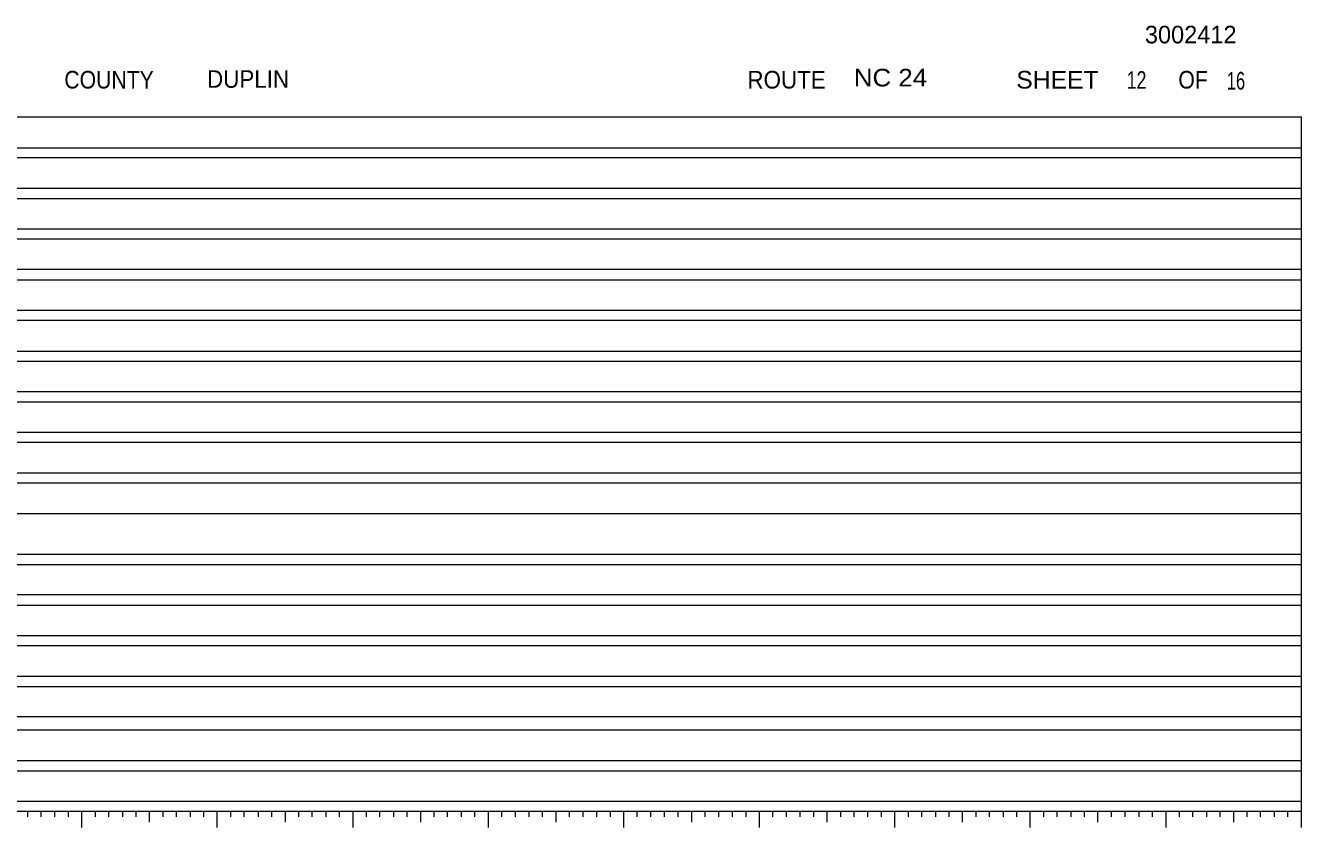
# Model space of a CAD drawing. Extents: x 302122.6 to 302144.1, y 210970.4 to 210987.1.
# Drawn here: x 302134.68 to 302144.1, y 210981.18 to 210987.1 of the extents above; entities that cross this region are included whole.
import ezdxf
from ezdxf.enums import TextEntityAlignment as Align

# ---------------------------------------------------------------- set-up
doc = ezdxf.new("R2010")
doc.units = 0
doc.header["$LTSCALE"] = 0.04
doc.layers.add('1', color=7, linetype='Continuous', lineweight=13)

msp = doc.modelspace()

# ---------------------------------------------------------------- linework, layer by layer
at = {"layer": '1'}
for p, q in [((302122.5741, 210986.4221), (302144.1043, 210986.4221)), ((302144.1043, 210981.2968), (302144.1043, 210986.4221)), ((302124.0958, 210986.1938), (302144.1043, 210986.1938)), ((302122.5741, 210986.1216), (302144.1043, 210986.1216)), ((302124.0958, 210985.8957), (302144.1043, 210985.8957)), ((302123.0933, 210985.8187), (302144.1043, 210985.8187)), ((302132.7312, 210985.5952), (302144.1043, 210985.5952)), ((302123.0933, 210985.5206), (302144.1043, 210985.5206)), ((302124.0958, 210985.2971), (302144.1043, 210985.2971)), ((302123.0933, 210985.2201), (302144.1043, 210985.2201)), ((302123.0933, 210984.922), (302144.1043, 210984.922)), ((302124.0958, 210984.9942), (302144.1043, 210984.9942)), ((302124.0958, 210984.6937), (302144.1043, 210984.6937)), ((302123.0933, 210984.6191), (302144.1043, 210984.6191)), ((302124.0958, 210984.3956), (302144.1043, 210984.3956)), ((302123.0933, 210984.3186), (302144.1043, 210984.3186)), ((302124.0958, 210984.0951), (302144.1043, 210984.0951)), ((302123.0933, 210984.0205), (302144.1043, 210984.0205)), ((302124.0958, 210983.7946), (302144.1043, 210983.7946)), ((302123.0933, 210983.72), (302144.1043, 210983.72)), ((302124.0958, 210983.4941), (302144.1043, 210983.4941)), ((302124.0958, 210983.1936), (302144.1043, 210983.1936)), ((302123.0933, 210983.119), (302144.1043, 210983.119)), ((302124.0958, 210982.8955), (302144.1043, 210982.8955)), ((302123.0933, 210982.8185), (302144.1043, 210982.8185)), ((302124.0958, 210982.5926), (302144.1043, 210982.5926)), ((302123.0933, 210982.5204), (302144.1043, 210982.5204)), ((302124.0958, 210982.2945), (302144.1043, 210982.2945)), ((302123.0933, 210982.2175), (302144.1043, 210982.2175)), ((302124.0958, 210981.9964), (302144.1043, 210981.9964)), ((302122.5741, 210981.8978), (302144.1043, 210981.8978)), ((302124.0958, 210981.6718), (302144.1043, 210981.6718)), ((302124.0958, 210981.3713), (302144.1043, 210981.3713)), ((302134.6998, 210981.2559), (302134.6998, 210981.2968)), ((302134.7984, 210981.2559), (302134.7984, 210981.2968)), ((302134.8994, 210981.2559), (302134.8994, 210981.2968)), ((302135.0003, 210981.2559), (302135.0003, 210981.2968)), ((302135.0989, 210981.1766), (302135.0989, 210981.2968)), ((302135.1999, 210981.2559), (302135.1999, 210981.2968)), ((302135.2984, 210981.2559), (302135.2984, 210981.2968)), ((302135.4018, 210981.2559), (302135.4018, 210981.2968)), ((302135.5004, 210981.2559), (302135.5004, 210981.2968)), ((302135.5989, 210981.2151), (302135.5989, 210981.2968)), ((302135.6999, 210981.2559), (302135.6999, 210981.2968)), ((302135.7985, 210981.2559), (302135.7985, 210981.2968)), ((302135.9018, 210981.2559), (302135.9018, 210981.2968)), ((302136.0004, 210981.2559), (302136.0004, 210981.2968)), ((302136.099, 210981.1766), (302136.099, 210981.2968)), ((302136.1999, 210981.2559), (302136.1999, 210981.2968)), ((302136.2985, 210981.2559), (302136.2985, 210981.2968)), ((302136.4019, 210981.2559), (302136.4019, 210981.2968)), ((302136.5004, 210981.2559), (302136.5004, 210981.2968)), ((302136.6014, 210981.2151), (302136.6014, 210981.2968)), ((302136.7, 210981.2559), (302136.7, 210981.2968)), ((302136.7985, 210981.2559), (302136.7985, 210981.2968)), ((302136.9019, 210981.2559), (302136.9019, 210981.2968)), ((302137.0005, 210981.2559), (302137.0005, 210981.2968)), ((302137.1014, 210981.1766), (302137.1014, 210981.2968)), ((302137.2, 210981.2559), (302137.2, 210981.2968)), ((302137.2986, 210981.2559), (302137.2986, 210981.2968)), ((302137.4019, 210981.2559), (302137.4019, 210981.2968)), ((302137.5005, 210981.2559), (302137.5005, 210981.2968)), ((302137.6015, 210981.2151), (302137.6015, 210981.2968)), ((302137.7, 210981.2559), (302137.7, 210981.2968)), ((302137.7986, 210981.2559), (302137.7986, 210981.2968)), ((302137.902, 210981.2559), (302137.902, 210981.2968)), ((302138.0005, 210981.2559), (302138.0005, 210981.2968)), ((302138.1015, 210981.1766), (302138.1015, 210981.2968)), ((302138.2001, 210981.2559), (302138.2001, 210981.2968)), ((302138.301, 210981.2559), (302138.301, 210981.2968)), ((302138.402, 210981.2559), (302138.402, 210981.2968)), ((302138.5006, 210981.2559), (302138.5006, 210981.2968)), ((302138.6015, 210981.2151), (302138.6015, 210981.2968)), ((302138.7001, 210981.2559), (302138.7001, 210981.2968)), ((302138.8011, 210981.2559), (302138.8011, 210981.2968)), ((302138.902, 210981.2559), (302138.902, 210981.2968)), ((302139.003, 210981.2559), (302139.003, 210981.2968)), ((302139.1016, 210981.1766), (302139.1016, 210981.2968)), ((302139.2001, 210981.2559), (302139.2001, 210981.2968)), ((302139.3011, 210981.2559), (302139.3011, 210981.2968)), ((302139.4021, 210981.2559), (302139.4021, 210981.2968)), ((302139.503, 210981.2559), (302139.503, 210981.2968)), ((302139.6016, 210981.2151), (302139.6016, 210981.2968)), ((302139.7001, 210981.2559), (302139.7001, 210981.2968)), ((302139.8011, 210981.2559), (302139.8011, 210981.2968)), ((302139.9021, 210981.2559), (302139.9021, 210981.2968)), ((302140.0031, 210981.2559), (302140.0031, 210981.2968)), ((302140.1016, 210981.1766), (302140.1016, 210981.2968)), ((302140.2002, 210981.2559), (302140.2002, 210981.2968)), ((302140.3011, 210981.2559), (302140.3011, 210981.2968)), ((302140.4021, 210981.2559), (302140.4021, 210981.2968)), ((302140.5031, 210981.2559), (302140.5031, 210981.2968)), ((302140.6016, 210981.2151), (302140.6016, 210981.2968)), ((302140.7026, 210981.2559), (302140.7026, 210981.2968)), ((302140.8012, 210981.2559), (302140.8012, 210981.2968)), ((302140.9021, 210981.2559), (302140.9021, 210981.2968)), ((302141.0031, 210981.2559), (302141.0031, 210981.2968)), ((302141.1017, 210981.1766), (302141.1017, 210981.2968)), ((302141.2026, 210981.2559), (302141.2026, 210981.2968)), ((302141.3012, 210981.2559), (302141.3012, 210981.2968)), ((302141.4046, 210981.2559), (302141.4046, 210981.2968)), ((302141.5031, 210981.2559), (302141.5031, 210981.2968)), ((302141.6017, 210981.2151), (302141.6017, 210981.2968)), ((302141.7027, 210981.2559), (302141.7027, 210981.2968)), ((302141.8012, 210981.2559), (302141.8012, 210981.2968)), ((302141.9046, 210981.2559), (302141.9046, 210981.2968)), ((302142.0032, 210981.2559), (302142.0032, 210981.2968)), ((302142.1017, 210981.1766), (302142.1017, 210981.2968)), ((302142.2027, 210981.2559), (302142.2027, 210981.2968)), ((302142.3013, 210981.2559), (302142.3013, 210981.2968)), ((302142.4046, 210981.2559), (302142.4046, 210981.2968)), ((302142.5032, 210981.2559), (302142.5032, 210981.2968)), ((302142.6018, 210981.2151), (302142.6018, 210981.2968)), ((302142.7027, 210981.2559), (302142.7027, 210981.2968)), ((302142.8013, 210981.2559), (302142.8013, 210981.2968)), ((302142.9047, 210981.2559), (302142.9047, 210981.2968)), ((302143.0032, 210981.2559), (302143.0032, 210981.2968)), ((302143.1042, 210981.1766), (302143.1042, 210981.2968)), ((302143.2028, 210981.2559), (302143.2028, 210981.2968)), ((302143.3013, 210981.2559), (302143.3013, 210981.2968)), ((302143.4047, 210981.2559), (302143.4047, 210981.2968)), ((302143.5033, 210981.2559), (302143.5033, 210981.2968)), ((302143.6042, 210981.2151), (302143.6042, 210981.2968)), ((302143.7028, 210981.2559), (302143.7028, 210981.2968)), ((302143.8014, 210981.2559), (302143.8014, 210981.2968)), ((302143.9047, 210981.2559), (302143.9047, 210981.2968)), ((302144.0033, 210981.2559), (302144.0033, 210981.2968)), ((302144.1043, 210981.1766), (302144.1043, 210981.2968))]:
    msp.add_line(p, q, dxfattribs=at)
for points in [[(302122.5741, 210981.5949), (302124.0958, 210981.5949), (302144.1043, 210981.5949)], [(302122.5741, 210981.2968), (302124.0958, 210981.2968), (302144.1043, 210981.2968)]]:
    msp.add_lwpolyline(points, dxfattribs=at)

# ---------------------------------------------------------------- texts
msp.add_text('3002412', height=0.13, dxfattribs=at).set_placement((302143.2864, 210986.9644), align=Align.CENTER)
for s, width, p in [('COUNTY', 0.9, (302135.2997, 210986.6313)), ('DUPLIN', 0.95, (302136.3261, 210986.6367)), ('ROUTE', 0.95, (302140.3024, 210986.6313)), ('NC 24', 1.1, (302141.0696, 210986.6468)), ('SHEET', 1.05, (302142.3026, 210986.6313)), ('12', 0.75, (302142.8867, 210986.6294)), ('OF', 0.9, (302143.3038, 210986.6313)), ('16', 0.7, (302143.6206, 210986.624))]:
    msp.add_text(s, height=0.13, dxfattribs=dict(at, width=width)).set_placement(p, align=Align.CENTER)

doc.saveas('drawing.dxf')
